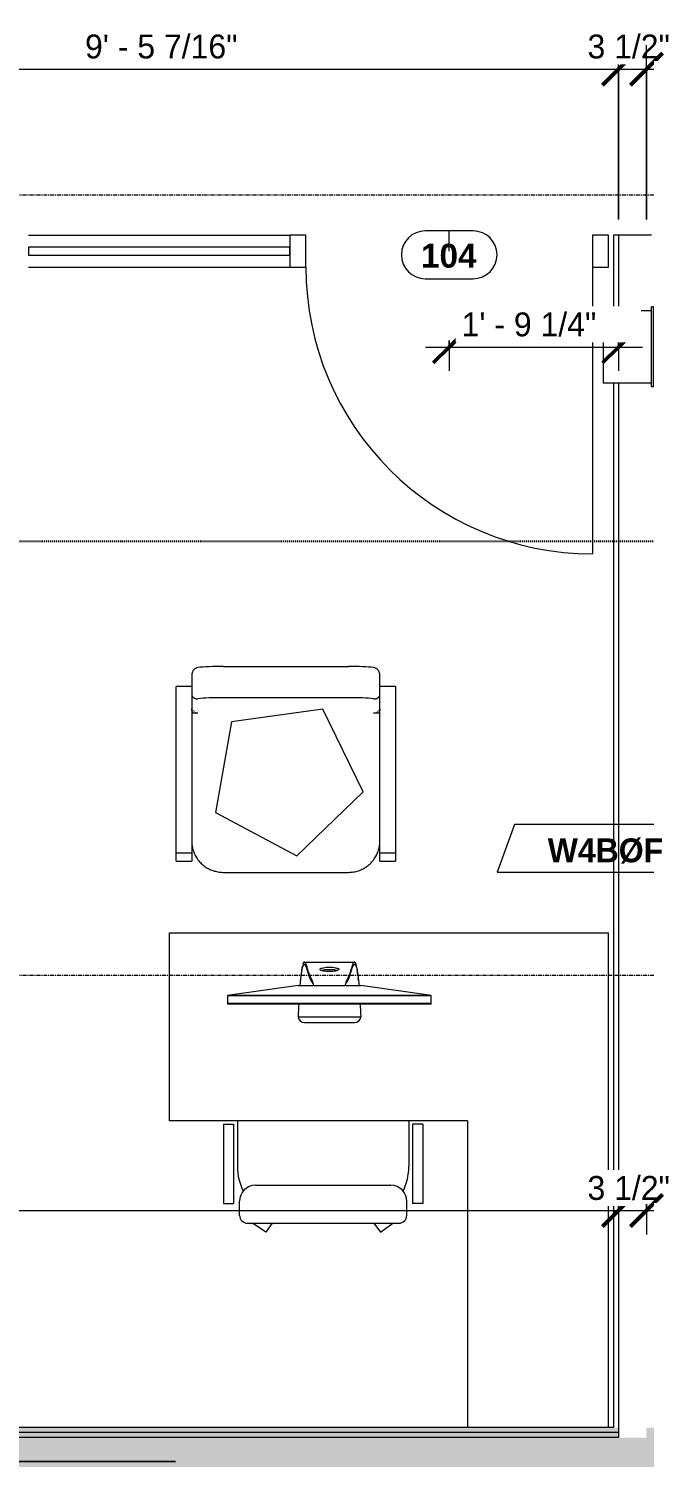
# Model space of a CAD drawing. Header units: inches. Extents: x -4058 to -1781, y 9814 to 12264.
# Drawn here: x -3712.1 to -3634.8, y 11126.7 to 11306.1 of the extents above; entities that cross this region are included whole.
import ezdxf

# ---------------------------------------------------------------- set-up
doc = ezdxf.new("R2010")
doc.units = ezdxf.units.IN
doc.header["$MEASUREMENT"] = 0
for name, pattern in [('Aligning Line 1_8_', [0.25, 0.125, -0.125]), ('Dash_2_', [0.25, 0.125, -0.125]), ('Grid Line 1_2_', [0.875, 0.5, -0.125, 0.125, -0.125])]:
    doc.linetypes.add(name, pattern=pattern)
for name, color, linetype, lineweight in [('0-1', 7, 'Continuous', 5), ('0-2', 7, 'Continuous', 9), ('A-ANNO-DIMS', 211, 'Continuous', 9), ('A-ANNO-DIMS-32', 211, 'Continuous', 9), ('A-DOOR-1', 7, 'Continuous', 9), ('A-DOOR-IDEN', 31, 'Continuous', 9), ('A-GLAZ-CURT-1', 7, 'Continuous', 9), ('A-GLAZ-CWMG-1', 7, 'Continuous', 9), ('A-WALL-1', 7, 'Continuous', 9), ('A-WALL-IDEN', 211, 'Continuous', 9), ('E-FIRE-1', 7, 'Continuous', 9), ('G-ANNO-SYMB', 111, 'Aligning Line 1_8_', 9), ('I-FURN-1', 7, 'Continuous', 9), ('I-WALL-2', 10, 'Continuous', 5), ('I-WALL-3', 7, 'Continuous', 9), ('S-GRID-1', 1, 'Grid Line 1_2_', 9)]:
    doc.layers.add(name, color=color, linetype=linetype, lineweight=lineweight)
doc.layers.add('0-3', color=250, linetype='Dash_2_')
doc.styles.add('Arial_B', font='arialbd.ttf', dxfattribs={"height": 3})
doc.styles.add('Century Gothic', font='ufonts.com_century-gothic.ttf', dxfattribs={"height": 3})
doc.styles.add('Century Gothic_B_1', font='GOTHICB.TTF', dxfattribs={"height": 3})
doc.dimstyles.new('MARKETING_DIMENSION', dxfattribs={"dimscale": 12, "dimtxt": 3.132505, "dimasz": 0.333333, "dimexe": 0.25, "dimexo": 0.166667, "dimgap": 0.041667, "dimtad": 1, "dimdec": 4, "dimrnd": 0.0625, "dimzin": 3, "dimdsep": 46, "dimlunit": 4, "dimtxsty": 'Century Gothic', "dimblk1": 'OBLIQUE', "dimblk2": 'OBLIQUE', "dimsah": 1, "dimcen": 0.09, "dimdle": 0.25, "dimazin": 0, "dimtfac": 1, "dimtdec": 4, "dimtix": 1, "dimtmove": 0, "dimatfit": 3, "dimfxl": 1, "dimtvp": 1, "dimtfill": 1, "dimfrac": 2, "dimtolj": 1, "dimtzin": 0, "dimarcsym": 2})
doc.dimstyles.new('THE_DIMENSION_STRING_4', dxfattribs={"dimscale": 12, "dimtxt": 3.132505, "dimasz": 0.333333, "dimexe": 0.25, "dimexo": 0.166667, "dimgap": 0.041667, "dimtad": 1, "dimdec": 4, "dimrnd": 0.0625, "dimzin": 3, "dimdsep": 46, "dimlunit": 4, "dimtxsty": 'Century Gothic', "dimblk1": 'OBLIQUE', "dimblk2": 'OBLIQUE', "dimsah": 1, "dimcen": 0.09, "dimdle": 0.25, "dimazin": 0, "dimtfac": 1, "dimtdec": 4, "dimtix": 1, "dimtmove": 0, "dimatfit": 3, "dimfxl": 1, "dimtvp": 1, "dimtfill": 1, "dimfrac": 2, "dimtolj": 1, "dimtzin": 0, "dimarcsym": 2})

# ---------------------------------------------------------------- blocks, each defined once
blk = doc.blocks.new('STOREFRONT DOOR - ALUM_ STILE W_ GLASS INSET-2189326-UNIT PLANS - 1ST FLOOR')
at = {"layer": 'A-DOOR-1'}
blk.add_line((-18, 2), (-18, 38), dxfattribs=at)
blk.add_arc((-18, 2), 36, 0, 90, dxfattribs=at)
blk = doc.blocks.new('System Panel - Glazed-2345228-UNIT PLANS - 1ST FLOOR')
at = {"layer": 'A-GLAZ-CURT-1'}
for p, q in [((16.4, 0.5), (-16.4, 0.5)), ((-16.4, 0.5), (-16.4, -0.5)), ((16.4, -0.5), (16.4, 0.5)), ((-16.4, -0.5), (16.4, -0.5))]:
    blk.add_line(p, q, dxfattribs=at)
blk = doc.blocks.new('Rectangular Mullion - 2_ x 4_ - EXTERIOR-1900241-UNIT PLANS - 1ST FLOOR')
at = {"layer": 'A-GLAZ-CWMG-1'}
for p, q in [((-3712.12, 11280.16), (-3679.32, 11280.16)), ((-3712.12, 11276.16), (-3679.32, 11276.16))]:
    blk.add_line(p, q, dxfattribs=at)
blk = doc.blocks.new('Rectangular Mullion - 2_ x 4_ - EXTERIOR-2141107-UNIT PLANS - 1ST FLOOR')
at = {"layer": 'A-GLAZ-CWMG-1'}
for p, q in [((-1, 2), (1, 2)), ((-1, -2), (-1, 2)), ((1, 2), (1, -2)), ((1, -2), (-1, -2))]:
    blk.add_line(p, q, dxfattribs=at)
blk = doc.blocks.new('L-shaped_office_desk_18130 - Desk office-1854579-UNIT PLANS - 1ST FLOOR')
at = {"layer": 'I-FURN-1'}
for p, q in [((-27.56, 11.81), (27.56, 11.81)), ((-27.56, -11.81), (-27.56, 11.81)), ((27.56, -50.31), (27.56, 11.81)), ((-10.63, 8.15), (-4.33, 8.15)), ((-11.42, 5.19), (-20.28, 3.94)), ((-20.28, 3.94), (-20.28, 2.95)), ((-20.28, 3.94), (-19.49, 3.94)), ((4.53, 3.94), (-19.49, 3.94)), ((-19.49, 3.94), (4.53, 3.94)), ((-11.42, 5.19), (-3.54, 5.19)), ((5.31, 3.94), (-3.54, 5.19)), ((4.53, 3.94), (5.31, 3.94)), ((5.31, 2.95), (5.31, 3.94)), ((-19.49, 2.95), (-20.28, 2.95)), ((-20.28, 2.95), (-20.28, 2.87)), ((-20.28, 2.95), (-19.49, 2.95)), ((-19.49, 2.87), (-20.28, 2.87)), ((4.53, 2.95), (-19.49, 2.95)), ((-19.49, 2.95), (4.53, 2.95)), ((4.53, 2.87), (-19.49, 2.87)), ((5.31, 2.95), (4.53, 2.95)), ((4.53, 2.95), (5.31, 2.95)), ((5.31, 2.87), (4.53, 2.87)), ((5.31, 2.87), (5.31, 2.95)), ((-10.63, 0.54), (-4.33, 0.54)), ((9.84, -11.81), (-27.56, -11.81)), ((9.84, -11.81), (9.84, -50.31))]:
    blk.add_line(p, q, dxfattribs=at)
at = {"layer": 'I-FURN-1', "flags": 128}
blk.add_lwpolyline([(-11.42, 1.27), (-8.79, 1.27), (-6.17, 1.27), (-3.54, 1.27)], dxfattribs=at)
at = {"layer": 'I-FURN-1'}
for centre, start, end in [((-10.63, 1.33), 183.8599, 270), ((-4.33, 1.33), 270, 356.1401)]:
    blk.add_arc(centre, 0.789, start, end, dxfattribs=at)
for points, knots in [([(-10.83, 7.61), (-10.84, 7.58), (-10.88, 7.49), (-10.94, 7.24), (-11.02, 6.77), (-11.11, 6.04), (-11.16, 5.47), (-11.18, 5.23)], [0.7, 0.7, 0.7, 0.7, 0.725, 0.75, 0.8, 0.85, 0.8804678, 0.8804678, 0.8804678, 0.8804678]), ([(-10.87, 7.7), (-10.89, 7.61), (-10.94, 7.36), (-11, 6.97), (-11.04, 6.64), (-11.05, 6.57)], [0.71946727, 0.71946727, 0.71946727, 0.71946727, 0.75, 0.8, 0.81326457, 0.81326457, 0.81326457, 0.81326457]), ([(-10.14, 6.74), (-10.17, 6.85), (-10.24, 7.07), (-10.33, 7.37), (-10.43, 7.62), (-10.53, 7.8), (-10.61, 7.85), (-10.68, 7.83), (-10.73, 7.78), (-10.77, 7.73), (-10.8, 7.67), (-10.82, 7.63), (-10.83, 7.61)], [0.35, 0.35, 0.35, 0.35, 0.4, 0.45, 0.5, 0.55, 0.6, 0.625, 0.65, 0.675, 0.6875, 0.7, 0.7, 0.7, 0.7]), ([(-10.33, 7.67), (-10.35, 7.72), (-10.38, 7.81), (-10.45, 7.96), (-10.5, 8.05), (-10.53, 8.09)], [0.45, 0.45, 0.45, 0.45, 0.475, 0.5, 0.55, 0.55, 0.55, 0.55]), ([(-9.45, 5.19), (-9.47, 5.26), (-9.5, 5.39), (-9.54, 5.55), (-9.57, 5.66), (-9.6, 5.76), (-9.65, 5.86), (-9.69, 5.97), (-9.76, 6.09), (-9.83, 6.2), (-9.89, 6.33), (-9.96, 6.49), (-10.04, 6.73), (-10.14, 7.05), (-10.2, 7.27), (-10.24, 7.37)], [0, 0, 0, 0, 0.025, 0.05, 0.0625, 0.075, 0.1, 0.125, 0.15, 0.2, 0.225, 0.25, 0.3, 0.35, 0.4, 0.4, 0.4, 0.4]), ([(-6.3, 7.23), (-6.3, 7.18), (-6.41, 7.08), (-6.81, 6.99), (-7.27, 6.95), (-7.69, 6.95), (-8.08, 6.99), (-8.4, 7.05), (-8.61, 7.13), (-8.66, 7.2), (-8.66, 7.23)], [-1, -1, -1, -1, -0.833333, -0.666667, -0.555556, -0.444444, -0.333333, -0.222222, -0.111111, 0, 0, 0, 0]), ([(-6.51, 7.08), (-6.53, 7.08), (-6.64, 7.11), (-6.88, 7.16), (-7.27, 7.19), (-7.69, 7.19), (-8.08, 7.16), (-8.33, 7.11), (-8.43, 7.08), (-8.45, 7.08)], [-0.8071399, -0.8071399, -0.8071399, -0.8071399, -0.7777778, -0.6666667, -0.5555556, -0.4444444, -0.3333333, -0.2222222, -0.1929603, -0.1929603, -0.1929603, -0.1929603]), ([(-5.51, 5.19), (-5.5, 5.24), (-5.46, 5.34), (-5.42, 5.43), (-5.39, 5.48), (-5.36, 5.54), (-5.31, 5.6), (-5.27, 5.68), (-5.22, 5.76), (-5.17, 5.84), (-5.12, 5.93), (-5.07, 6.03), (-5, 6.18), (-4.92, 6.42), (-4.82, 6.74), (-4.72, 7.07), (-4.63, 7.37), (-4.53, 7.62), (-4.43, 7.8), (-4.35, 7.85), (-4.28, 7.83), (-4.23, 7.78), (-4.19, 7.73), (-4.16, 7.67), (-4.13, 7.6), (-4.08, 7.49), (-4.02, 7.24), (-3.94, 6.77), (-3.85, 6.04), (-3.8, 5.47), (-3.78, 5.23)], [0, 0, 0, 0, 0.025, 0.05, 0.0625, 0.075, 0.1, 0.125, 0.15, 0.175, 0.2, 0.225, 0.25, 0.3, 0.35, 0.4, 0.45, 0.5, 0.55, 0.6, 0.625, 0.65, 0.675, 0.6875, 0.7, 0.725, 0.75, 0.8, 0.85, 0.8804678, 0.8804678, 0.8804678, 0.8804678]), ([(-4.72, 7.37), (-4.76, 7.27), (-4.82, 7.05), (-4.92, 6.73), (-5, 6.49), (-5.07, 6.33), (-5.13, 6.2), (-5.2, 6.09), (-5.27, 5.97), (-5.31, 5.86), (-5.36, 5.76), (-5.39, 5.66), (-5.42, 5.55), (-5.46, 5.39), (-5.5, 5.26), (-5.51, 5.19)], [0.6, 0.6, 0.6, 0.6, 0.65, 0.7, 0.75, 0.775, 0.8, 0.85, 0.875, 0.9, 0.925, 0.9375, 0.95, 0.975, 1, 1, 1, 1]), ([(-4.43, 8.09), (-4.46, 8.05), (-4.51, 7.96), (-4.58, 7.81), (-4.61, 7.72), (-4.63, 7.67)], [0.45, 0.45, 0.45, 0.45, 0.5, 0.525, 0.55, 0.55, 0.55, 0.55]), ([(-3.91, 6.53), (-3.92, 6.61), (-3.95, 6.87), (-3.98, 7.1), (-4, 7.23)], [0.18390386, 0.18390386, 0.18390386, 0.18390386, 0.2, 0.23381362, 0.23381362, 0.23381362, 0.23381362]), ([(-11.1, 6.15), (-11.11, 6.07), (-11.11, 5.99), (-11.12, 5.89), (-11.12, 5.89)], [0.83751092, 0.83751092, 0.83751092, 0.83751092, 0.85, 0.85096797, 0.85096797, 0.85096797, 0.85096797]), ([(-9.45, 5.19), (-9.47, 5.24), (-9.5, 5.34), (-9.54, 5.43), (-9.57, 5.48), (-9.6, 5.54), (-9.65, 5.6), (-9.69, 5.68), (-9.74, 5.76), (-9.79, 5.84), (-9.84, 5.93), (-9.89, 6.03), (-9.96, 6.18), (-10.04, 6.42), (-10.1, 6.63), (-10.14, 6.74)], [0, 0, 0, 0, 0.025, 0.05, 0.0625, 0.075, 0.1, 0.125, 0.15, 0.175, 0.2, 0.225, 0.25, 0.3, 0.35, 0.35, 0.35, 0.35]), ([(-3.84, 5.89), (-3.84, 5.89), (-3.85, 5.99), (-3.86, 6.07), (-3.86, 6.15)], [0.14903203, 0.14903203, 0.14903203, 0.14903203, 0.15, 0.16263266, 0.16263266, 0.16263266, 0.16263266])]:
    blk.add_open_spline(points, degree=3, knots=knots, dxfattribs=at)
for points in [[(-10.63, 8.15), (-10.66, 8.15), (-10.73, 8.11), (-10.79, 7.95), (-10.83, 7.84)], [(-10.53, 8.09), (-10.56, 8.13), (-10.6, 8.15), (-10.63, 8.15)], [(-10.24, 7.37), (-10.27, 7.48), (-10.3, 7.58), (-10.33, 7.67)], [(-8.66, 7.23), (-8.66, 7.26), (-8.61, 7.32), (-8.4, 7.4), (-8.08, 7.47), (-7.69, 7.5), (-7.27, 7.5), (-6.88, 7.47), (-6.56, 7.4), (-6.35, 7.32), (-6.3, 7.26), (-6.3, 7.23)], [(-4.63, 7.67), (-4.66, 7.58), (-4.69, 7.48), (-4.72, 7.37)], [(-4.33, 8.15), (-4.36, 8.15), (-4.4, 8.13), (-4.43, 8.09)], [(-4.04, 7.41), (-4.07, 7.59), (-4.13, 7.87), (-4.23, 8.11), (-4.3, 8.15), (-4.33, 8.15)], [(-11.34, 2.91), (-11.36, 2.41), (-11.39, 1.87), (-11.42, 1.27)], [(-3.62, 2.91), (-3.6, 2.41), (-3.57, 1.87), (-3.54, 1.27)]]:
    blk.add_open_spline(points, degree=3, dxfattribs=at)
blk = doc.blocks.new('Chair-Executive - Chair-Executive-1854441-UNIT PLANS - 1ST FLOOR')
at = {"layer": 'I-FURN-1'}
for p, q in [((-6.95, 2.69), (-6.95, -7.25)), ((-6.95, 2.69), (-5.69, 2.69)), ((-5.69, 2.69), (-5.69, -7.25)), ((-5.2, 3.11), (-5.2, -2.61)), ((16.3, 3.11), (16.3, -2.61)), ((16.78, 2.69), (16.78, -7.25)), ((18.05, 2.69), (16.78, 2.69)), ((18.05, 2.69), (18.05, -7.25)), ((-2.95, -4.97), (14.05, -4.97)), ((-4.94, -8.74), (-4.94, -6.97)), ((16.04, -8.74), (16.04, -6.97)), ((-6.95, -7.25), (-5.69, -7.25)), ((18.05, -7.25), (16.78, -7.25)), ((-3.95, -9.74), (15.05, -9.74)), ((-1.64, -10.85), (-3.3, -9.74)), ((-0.83, -9.74), (-1.64, -10.85)), ((11.93, -9.74), (12.74, -10.85)), ((12.74, -10.85), (14.28, -9.74))]:
    blk.add_line(p, q, dxfattribs=at)
for centre, radius, start, end in [((1.8, -2.61), 7, 180, 206.1658), ((9.3, -2.61), 7, 333.8316, 0), ((-2.95, -6.97), 2, 90, 180), ((14.05, -6.97), 2, 0, 90), ((-3.95, -8.74), 0.993, 180, 270), ((15.05, -8.74), 0.993, 270, 0)]:
    blk.add_arc(centre, radius, start, end, dxfattribs=at)
blk = doc.blocks.new('Office_chair_with_leather_seat_18133 - Office_chair_with_leather_seat_18133-1855774-UNIT PLANS - 1ST FLOOR')
at = {"layer": 'I-FURN-1'}
for p, q in [((10.24, 34.33), (10.24, 31.97)), ((14.17, 35.45), (29.92, 35.45)), ((33.86, 31.97), (33.86, 34.33)), ((10.24, 32.93), (8.27, 32.93)), ((8.27, 32.14), (8.27, 32.93)), ((35.83, 32.93), (33.86, 32.93)), ((35.83, 32.93), (35.83, 32.14)), ((8.27, 12.04), (8.27, 32.14)), ((10.24, 31.97), (10.24, 30.2)), ((10.24, 31.1), (10.24, 12.04)), ((29.92, 31.53), (14.17, 31.53)), ((33.86, 30.2), (33.86, 31.97)), ((33.86, 12.04), (33.86, 31.1)), ((35.83, 32.14), (35.83, 12.04)), ((10.3, 30.08), (10.31, 30.06)), ((10.41, 29.91), (10.45, 29.87)), ((10.53, 29.79), (10.58, 29.75)), ((10.69, 29.69), (10.73, 29.67)), ((10.85, 29.64), (11.02, 29.62)), ((26.68, 30.1), (15.22, 28.49)), ((31.75, 19.7), (26.68, 30.1)), ((33.07, 29.62), (33.25, 29.64)), ((33.37, 29.67), (33.41, 29.69)), ((33.52, 29.75), (33.56, 29.79)), ((33.64, 29.87), (33.69, 29.91)), ((33.78, 30.06), (33.79, 30.08)), ((15.22, 28.49), (13.21, 17.1)), ((23.43, 11.67), (31.75, 19.7)), ((13.21, 17.1), (23.43, 11.67)), ((8.27, 11.02), (8.27, 12.04)), ((8.27, 12.04), (10.24, 12.04)), ((8.27, 11.02), (10.24, 11.02)), ((10.24, 12.04), (10.24, 11.02)), ((33.86, 11.02), (33.86, 12.04)), ((33.86, 12.04), (35.83, 12.04)), ((33.86, 11.02), (35.83, 11.02)), ((35.83, 12.04), (35.83, 11.02)), ((14.17, 9.6), (29.92, 9.6))]:
    blk.add_line(p, q, dxfattribs=at)
at = {"layer": 'I-FURN-1', "flags": 128}
for points in [[(11.02, 29.62), (10.85, 29.61), (10.68, 29.61), (10.53, 29.6), (10.41, 29.59), (10.31, 29.58), (10.26, 29.56), (10.24, 29.55)], [(10.25, 30.25), (10.26, 30.23), (10.26, 30.21)], [(33.86, 29.55), (33.84, 29.56), (33.78, 29.58), (33.69, 29.59), (33.56, 29.6), (33.41, 29.61), (33.25, 29.61), (33.07, 29.62)], [(33.83, 30.21), (33.84, 30.23), (33.84, 30.25)], [(10.24, 13.54), (10.24, 13.38), (10.25, 13.22), (10.26, 13.07), (10.29, 12.91), (10.31, 12.76), (10.35, 12.6), (10.39, 12.45), (10.44, 12.3), (10.49, 12.15), (10.55, 12.01), (10.61, 11.86), (10.68, 11.72), (10.76, 11.58), (10.84, 11.45), (10.92, 11.32), (11.02, 11.19), (11.11, 11.06), (11.21, 10.94), (11.32, 10.83), (11.43, 10.71), (11.55, 10.61), (11.66, 10.5), (11.79, 10.41), (11.92, 10.31), (12.05, 10.23), (12.18, 10.14), (12.32, 10.07), (12.46, 10), (12.6, 9.93), (12.75, 9.87), (12.89, 9.82), (13.04, 9.77), (13.2, 9.73), (13.35, 9.69), (13.5, 9.66), (13.66, 9.64), (13.82, 9.62), (13.97, 9.61), (14.13, 9.6), (14.17, 9.6)], [(29.92, 9.6), (30.08, 9.61), (30.24, 9.61), (30.39, 9.63), (30.55, 9.65), (30.7, 9.68), (30.86, 9.71), (31.01, 9.76), (31.16, 9.8), (31.31, 9.85), (31.45, 9.91), (31.6, 9.98), (31.74, 10.05), (31.88, 10.12), (32.01, 10.2), (32.14, 10.29), (32.27, 10.38), (32.4, 10.48), (32.52, 10.58), (32.63, 10.69), (32.75, 10.8), (32.85, 10.91), (32.96, 11.03), (33.05, 11.15), (33.15, 11.28), (33.23, 11.41), (33.32, 11.55), (33.39, 11.68), (33.46, 11.82), (33.53, 11.97), (33.59, 12.11), (33.64, 12.26), (33.69, 12.41), (33.74, 12.56), (33.77, 12.72), (33.8, 12.87), (33.82, 13.03), (33.84, 13.18), (33.85, 13.34), (33.86, 13.5), (33.86, 13.54)]]:
    blk.add_lwpolyline(points, dxfattribs=at)
at = {"layer": 'I-FURN-1'}
for centre, major_axis, ratio, start_param, end_param in [((14.17, 35.11), (3.94, 0), 0.087156, 1.570796, 2.498092), ((29.92, 35.11), (3.94, 0), 0.087156, 0.643501, 1.570796), ((14.17, 31.19), (3.94, 0), 0.087156, 1.570796, 2.498092), ((29.92, 31.19), (3.94, 0), 0.087156, 0.643501, 1.570796), ((11.02, 30.09), (0.787, 0), 0.996195, 3.78404, 3.828293), ((33.07, 30.09), (0.787, 0), 0.996195, 5.596484, 5.640737)]:
    blk.add_ellipse(centre, major_axis=major_axis, ratio=ratio, start_param=start_param, end_param=end_param, dxfattribs=at)
for points, knots in [([(11.02, 35.32), (10.93, 35.3), (10.81, 35.27), (10.69, 35.2), (10.62, 35.15), (10.58, 35.11), (10.54, 35.08), (10.48, 35.02), (10.43, 34.95), (10.37, 34.85), (10.3, 34.72), (10.25, 34.54), (10.24, 34.4), (10.24, 34.33)], [0, 0, 0, 0, 0.166667, 0.25, 0.291667, 0.333333, 0.375, 0.416667, 0.5, 0.583333, 0.666667, 0.833333, 1, 1, 1, 1]), ([(33.86, 34.33), (33.86, 34.4), (33.84, 34.54), (33.79, 34.72), (33.73, 34.85), (33.67, 34.95), (33.61, 35.02), (33.56, 35.08), (33.52, 35.11), (33.47, 35.15), (33.41, 35.2), (33.28, 35.27), (33.16, 35.3), (33.07, 35.32)], [0, 0, 0, 0, 0.166667, 0.333333, 0.416667, 0.5, 0.583333, 0.625, 0.666667, 0.708333, 0.75, 0.833333, 1, 1, 1, 1]), ([(10.24, 31.97), (10.24, 31.92), (10.25, 31.83), (10.3, 31.71), (10.37, 31.63), (10.43, 31.57), (10.48, 31.52), (10.54, 31.49), (10.58, 31.47), (10.62, 31.45), (10.69, 31.42), (10.81, 31.39), (10.93, 31.39), (11.02, 31.4)], [0, 0, 0, 0, 0.166667, 0.333333, 0.416667, 0.5, 0.583333, 0.625, 0.666667, 0.708333, 0.75, 0.833333, 1, 1, 1, 1]), ([(33.07, 31.4), (33.16, 31.39), (33.28, 31.39), (33.41, 31.42), (33.47, 31.45), (33.52, 31.47), (33.56, 31.49), (33.61, 31.52), (33.67, 31.57), (33.73, 31.63), (33.79, 31.71), (33.84, 31.83), (33.86, 31.92), (33.86, 31.97)], [0, 0, 0, 0, 0.166667, 0.25, 0.291667, 0.333333, 0.375, 0.416667, 0.5, 0.583333, 0.666667, 0.833333, 1, 1, 1, 1]), ([(10.28, 29.83), (10.28, 29.84), (10.26, 29.9), (10.24, 30), (10.24, 30.09), (10.24, 30.13)], [0.4360982, 0.4360982, 0.4360982, 0.4360982, 0.5, 0.75, 1, 1, 1, 1]), ([(10.3, 29.78), (10.3, 29.79), (10.29, 29.81), (10.29, 29.83), (10.28, 29.83)], [0.68937986, 0.68937986, 0.68937986, 0.68937986, 0.71428571, 0.73670923, 0.73670923, 0.73670923, 0.73670923]), ([(10.35, 29.69), (10.34, 29.7), (10.32, 29.74), (10.31, 29.77), (10.3, 29.78)], [0.1475436, 0.1475436, 0.1475436, 0.1475436, 0.25, 0.3351027, 0.3351027, 0.3351027, 0.3351027]), ([(10.38, 29.64), (10.37, 29.65), (10.36, 29.66), (10.35, 29.68), (10.35, 29.69)], [0.55589935, 0.55589935, 0.55589935, 0.55589935, 0.57142857, 0.60194532, 0.60194532, 0.60194532, 0.60194532]), ([(33.75, 29.69), (33.74, 29.68), (33.73, 29.66), (33.72, 29.65), (33.72, 29.64)], [0.39805468, 0.39805468, 0.39805468, 0.39805468, 0.42857143, 0.44410065, 0.44410065, 0.44410065, 0.44410065]), ([(33.79, 29.78), (33.78, 29.77), (33.77, 29.74), (33.75, 29.7), (33.75, 29.69)], [0.6648973, 0.6648973, 0.6648973, 0.6648973, 0.75, 0.8524564, 0.8524564, 0.8524564, 0.8524564]), ([(33.81, 29.83), (33.81, 29.83), (33.8, 29.81), (33.79, 29.79), (33.79, 29.78)], [0.26329077, 0.26329077, 0.26329077, 0.26329077, 0.28571429, 0.31062014, 0.31062014, 0.31062014, 0.31062014]), ([(33.86, 30.13), (33.86, 30.09), (33.85, 30), (33.83, 29.9), (33.81, 29.84), (33.81, 29.83)], [0, 0, 0, 0, 0.25, 0.5, 0.5639018, 0.5639018, 0.5639018, 0.5639018])]:
    blk.add_open_spline(points, degree=3, knots=knots, dxfattribs=at)
for points in [[(10.26, 29.94), (10.25, 29.95), (10.25, 29.96), (10.25, 29.97)], [(10.39, 29.62), (10.39, 29.62), (10.38, 29.63), (10.38, 29.64)], [(33.72, 29.64), (33.71, 29.63), (33.71, 29.62), (33.7, 29.62)], [(33.84, 29.97), (33.84, 29.96), (33.84, 29.95), (33.84, 29.94)]]:
    blk.add_open_spline(points, degree=3, dxfattribs=at)
blk = doc.blocks.new('Rectangular Mullion - 2_ x 4_ - EXTERIOR-2140860-UNIT PLANS - 1ST FLOOR')
at = {"layer": 'A-GLAZ-CWMG-1'}
for p, q in [((0, 2), (-2, 2)), ((-2, 2), (-2, -2)), ((0, -2), (0, 2)), ((-2, -2), (0, -2))]:
    blk.add_line(p, q, dxfattribs=at)
blk = doc.blocks.new('104416 - Fire Extinguishers - Wall - Class A - Light - 2A-2205595-UNIT PLANS - 1ST FLOOR')
at = {"layer": 'E-FIRE-1'}
for p, q in [((13.19, 2.63), (13.19, 2.37)), ((23.19, 2.63), (13.19, 2.63)), ((13.19, 2.63), (23.19, 2.63)), ((13.19, 2.63), (13.19, 2.37)), ((23.19, 2.37), (13.19, 2.37)), ((13.63, -3.62), (13.63, 2.37)), ((14.41, 2.88), (14.44, 2.88)), ((14.41, 2.63), (14.41, 2.88)), ((14.44, 2.88), (14.84, 2.88)), ((14.44, 2.63), (14.44, 2.88)), ((14.84, 2.88), (15.03, 2.88)), ((14.84, 2.63), (14.84, 2.88)), ((15.03, 2.88), (15.11, 2.88)), ((15.03, 2.63), (15.03, 2.88)), ((15.11, 2.88), (15.24, 2.88)), ((15.11, 2.63), (15.11, 2.88)), ((15.24, 2.88), (15.51, 2.88)), ((15.24, 2.63), (15.24, 2.88)), ((15.51, 2.88), (15.73, 2.88)), ((15.51, 2.63), (15.51, 2.88)), ((15.73, 2.88), (15.87, 2.88)), ((15.73, 2.63), (15.73, 2.88)), ((15.87, 2.88), (15.91, 2.88)), ((15.87, 2.63), (15.87, 2.88)), ((15.91, 2.88), (15.94, 2.88)), ((15.91, 2.63), (15.91, 2.88)), ((15.94, 2.63), (15.94, 2.88)), ((22.75, 2.37), (22.75, -3.62)), ((23.19, 2.37), (23.19, 2.63)), ((23.19, 2.37), (23.19, 2.63)), ((22.75, -3.62), (13.63, -3.62))]:
    blk.add_line(p, q, dxfattribs=at)
blk = doc.blocks.new('CTR - 1st Phase - Common Walls_rvt-1-UNIT PLANS - 1ST FLOOR')
at = {"layer": 'I-WALL-2'}
h = blk.add_hatch(color=256, dxfattribs=at)
h.paths.add_polyline_path([(-3487.3, 11129.81), (-3487.3, 11130.44), (-3634.57, 11130.44), (-3634.57, 11129.81), (-3494.84, 11129.81)], flags=0)
h.paths.add_polyline_path([(-3638.07, 11129.81), (-3638.07, 11130.44), (-3823.82, 11130.44), (-3823.82, 11129.81), (-3640.67, 11129.81)], flags=0)
h = blk.add_hatch(color=256, dxfattribs=at)
h.paths.add_polyline_path([(-3494.84, 11129.19), (-3486.67, 11129.19), (-3486.67, 11129.81), (-3634.57, 11129.81), (-3634.57, 11129.19), (-3529.15, 11129.19)], flags=0)
h.paths.add_polyline_path([(-3640.67, 11129.19), (-3638.07, 11129.19), (-3638.07, 11129.81), (-3823.82, 11129.81), (-3823.82, 11129.19), (-3649.25, 11129.19)], flags=0)
blk.add_hatch(color=256, dxfattribs=at).paths.add_polyline_path([(-3486.67, 11123.69), (-3486.67, 11129.19), (-3823.82, 11129.19), (-3823.82, 11123.69), (-3487.3, 11123.69)], flags=0)
at = {"layer": 'A-WALL-1'}
for p, q in [((-3633.95, 11280.16), (-3638.7, 11280.16)), ((-3638.7, 11280.16), (-3638.7, 11270.73)), ((-3638.07, 11280.16), (-3638.07, 11270.73)), ((-3638.7, 11261.6), (-3638.7, 11130.44)), ((-3638.07, 11261.6), (-3638.07, 11130.44)), ((-3638.07, 11130.44), (-3638.07, 11129.81)), ((-3638.07, 11129.81), (-3823.82, 11129.81)), ((-3638.07, 11129.19), (-3823.82, 11129.19)), ((-3638.07, 11129.81), (-3638.07, 11129.19))]:
    blk.add_line(p, q, dxfattribs=at)
at = {"layer": 'I-WALL-3'}
blk.add_line((-3638.7, 11130.44), (-3823.82, 11130.44), dxfattribs=at)
at = {"layer": '0-2'}
for name, p in [('Rectangular Mullion - 2_ x 4_ - EXTERIOR-1900241-UNIT PLANS - 1ST FLOOR', (0, 0)), ('Rectangular Mullion - 2_ x 4_ - EXTERIOR-2140860-UNIT PLANS - 1ST FLOOR', (-3639.32, 11278.16)), ('Office_chair_with_leather_seat_18133 - Office_chair_with_leather_seat_18133-1855774-UNIT PLANS - 1ST FLOOR', (-3701.88, 11190.56)), ('L-shaped_office_desk_18130 - Desk office-1854579-UNIT PLANS - 1ST FLOOR', (-3666.88, 11180.75)), ('Chair-Executive - Chair-Executive-1854441-UNIT PLANS - 1ST FLOOR', (-3680.7, 11165.83))]:
    blk.add_blockref(name, p, dxfattribs=at)
at = {"layer": '0-2', "extrusion": (0, 0, -1)}
blk.add_blockref('Rectangular Mullion - 2_ x 4_ - EXTERIOR-2141107-UNIT PLANS - 1ST FLOOR', (3678.32, 11278.16), dxfattribs=at)
at = {"layer": '0-2'}
for name, p, rotation in [('System Panel - Glazed-2345228-UNIT PLANS - 1ST FLOOR', (-3695.72, 11278.16), 180), ('STOREFRONT DOOR - ALUM_ STILE W_ GLASS INSET-2189326-UNIT PLANS - 1ST FLOOR', (-3659.32, 11278.16), 180), ('104416 - Fire Extinguishers - Wall - Class A - Light - 2A-2205595-UNIT PLANS - 1ST FLOOR', (-3636.32, 11284.35), 269.9999999999988)]:
    blk.add_blockref(name, p, dxfattribs=dict(at, rotation=rotation))
blk = doc.blocks.new('Wall Tag - Arch Wall-3956453-UNIT PLANS - 1ST FLOOR')
at = {"layer": 'A-WALL-IDEN'}
for p, q in [((-0.3561, 0.0937), (-0.4244, -0.0937)), ((0.4244, 0.0937), (-0.3561, 0.0937)), ((0.3561, -0.0937), (0.4244, 0.0937)), ((-0.4244, -0.0937), (0.3561, -0.0937))]:
    blk.add_line(p, q, dxfattribs=at)
blk = doc.blocks.new('DIMBLOCK711-UNIT PLANS - 1ST FLOOR')
at = {"layer": 'A-ANNO-DIMS-32'}
for p, q in [((-3722.32, 11129.19), (-3722.32, 10970.19)), ((-3693.67, 11126.19), (-3725.32, 11126.19)), ((-3722.32, 11126.19), (-3693.67, 11126.19)), ((-3721.49, 10970.19), (-3725.32, 10970.19)), ((-3722.32, 10970.19), (-3721.49, 10970.19))]:
    blk.add_line(p, q, dxfattribs=at)
at = {"layer": 'A-ANNO-DIMS-32', "lineweight": 50}
for p, q in [((-3722.32, 11126.19), (-3724.32, 11128.19)), ((-3722.32, 11126.19), (-3720.32, 11124.19)), ((-3722.32, 10970.19), (-3724.32, 10972.19)), ((-3722.32, 10970.19), (-3720.32, 10968.19))]:
    blk.add_line(p, q, dxfattribs=at)
at = {"layer": 'A-ANNO-DIMS-32', "color": 0, "insert": (-3726.66, 11041.78), "char_height": 3, "width": 15.394, "attachment_point": 1, "rotation": 90, "line_spacing_factor": 0.984502, "style": 'Century Gothic', "bg_fill": 3, "box_fill_scale": 1.25, "bg_fill_color": 256, "bg_fill_true_color": 13158600, "bg_fill_transparency": 0}
blk.add_mtext('13\' - 0"', dxfattribs=at)
blk = doc.blocks.new('_Oblique')
at = {"color": 0, "linetype": 'ByBlock', "lineweight": -2}
blk.add_line((-0.5, -0.5), (0.5, 0.5), dxfattribs=at)
blk = doc.blocks.new('DIMBLOCK913-UNIT PLANS - 1ST FLOOR')
at = {"layer": 'A-ANNO-DIMS-32', "lineweight": 50}
for p, q in [((-3659.32, 11266.13), (-3657.32, 11268.13)), ((-3638.07, 11266.13), (-3636.07, 11268.13)), ((-3659.32, 11266.13), (-3661.32, 11264.13)), ((-3638.07, 11266.13), (-3640.07, 11264.13))]:
    blk.add_line(p, q, dxfattribs=at)
at = {"layer": 'A-ANNO-DIMS-32'}
for p, q in [((-3659.32, 11266.96), (-3659.32, 11263.13)), ((-3659.32, 11266.13), (-3659.32, 11266.96)), ((-3638.07, 11266.96), (-3638.07, 11263.13)), ((-3638.07, 11266.13), (-3638.07, 11266.96)), ((-3662.32, 11266.13), (-3635.07, 11266.13))]:
    blk.add_line(p, q, dxfattribs=at)
at = {"layer": 'A-ANNO-DIMS-32', "color": 0, "insert": (-3657.77, 11270.47), "char_height": 3, "width": 21.7784, "attachment_point": 1, "line_spacing_factor": 0.984502, "style": 'Century Gothic', "bg_fill": 3, "box_fill_scale": 1.25, "bg_fill_color": 256, "bg_fill_true_color": 13158600, "bg_fill_transparency": 0}
blk.add_mtext('1\' - 9 1/4"', dxfattribs=at)
blk = doc.blocks.new('DIMBLOCK1041-UNIT PLANS - 1ST FLOOR')
at = {"layer": 'A-ANNO-DIMS-32', "lineweight": 50}
for p, q in [((-3823.82, 11157.69), (-3821.82, 11159.69)), ((-3638.07, 11157.69), (-3636.07, 11159.69)), ((-3823.82, 11157.69), (-3825.82, 11155.69)), ((-3638.07, 11157.69), (-3640.07, 11155.69))]:
    blk.add_line(p, q, dxfattribs=at)
at = {"layer": 'A-ANNO-DIMS-32'}
for p, q in [((-3823.82, 11158.51), (-3823.82, 11154.69)), ((-3823.82, 11157.69), (-3823.82, 11158.51)), ((-3823.82, 11157.69), (-3638.07, 11157.69)), ((-3638.07, 11158.51), (-3638.07, 11154.69)), ((-3638.07, 11157.69), (-3638.07, 11158.51))]:
    blk.add_line(p, q, dxfattribs=at)
at = {"layer": 'A-ANNO-DIMS-32', "color": 0, "insert": (-3741.19, 11162.03), "char_height": 3, "width": 24.5827, "attachment_point": 1, "line_spacing_factor": 0.984502, "style": 'Century Gothic', "bg_fill": 3, "box_fill_scale": 1.25, "bg_fill_color": 256, "bg_fill_true_color": 13158600, "bg_fill_transparency": 0}
blk.add_mtext('15\' - 5 3/4"', dxfattribs=at)
blk = doc.blocks.new('DIMBLOCK1042-UNIT PLANS - 1ST FLOOR')
at = {"layer": 'A-ANNO-DIMS-32', "lineweight": 50}
for p, q in [((-3638.07, 11157.69), (-3636.07, 11159.69)), ((-3634.57, 11157.69), (-3632.57, 11159.69)), ((-3638.07, 11157.69), (-3640.07, 11155.69)), ((-3634.57, 11157.69), (-3636.57, 11155.69))]:
    blk.add_line(p, q, dxfattribs=at)
at = {"layer": 'A-ANNO-DIMS-32'}
for p, q in [((-3638.07, 11158.51), (-3638.07, 11154.69)), ((-3638.07, 11157.69), (-3638.07, 11158.51)), ((-3638.07, 11157.69), (-3634.57, 11157.69)), ((-3634.57, 11158.51), (-3634.57, 11154.69)), ((-3634.57, 11157.69), (-3634.57, 11158.51))]:
    blk.add_line(p, q, dxfattribs=at)
at = {"layer": 'A-ANNO-DIMS-32', "color": 0, "insert": (-3641.97, 11162.03), "char_height": 3, "width": 13.5444, "attachment_point": 1, "line_spacing_factor": 0.984502, "style": 'Century Gothic', "bg_fill": 3, "box_fill_scale": 1.25, "bg_fill_color": 256, "bg_fill_true_color": 13158600, "bg_fill_transparency": 0}
blk.add_mtext('3 1/2"', dxfattribs=at)
blk = doc.blocks.new('DIMBLOCK1043-UNIT PLANS - 1ST FLOOR')
at = {"layer": 'A-ANNO-DIMS-32', "lineweight": 50}
for p, q in [((-3634.57, 11157.69), (-3632.57, 11159.69)), ((-3486.67, 11157.69), (-3484.67, 11159.69)), ((-3634.57, 11157.69), (-3636.57, 11155.69)), ((-3486.67, 11157.69), (-3488.67, 11155.69))]:
    blk.add_line(p, q, dxfattribs=at)
at = {"layer": 'A-ANNO-DIMS-32'}
for p, q in [((-3634.57, 11158.51), (-3634.57, 11154.69)), ((-3634.57, 11157.69), (-3634.57, 11158.51)), ((-3634.57, 11157.69), (-3486.67, 11157.69)), ((-3486.67, 11158.51), (-3486.67, 11154.69)), ((-3486.67, 11157.69), (-3486.67, 11158.51))]:
    blk.add_line(p, q, dxfattribs=at)
at = {"layer": 'A-ANNO-DIMS-32', "color": 0, "insert": (-3570.87, 11162.03), "char_height": 3, "width": 24.5827, "attachment_point": 1, "line_spacing_factor": 0.984502, "style": 'Century Gothic', "bg_fill": 3, "box_fill_scale": 1.25, "bg_fill_color": 256, "bg_fill_true_color": 13158600, "bg_fill_transparency": 0}
blk.add_mtext('12\' - 3 7/8"', dxfattribs=at)
blk = doc.blocks.new('DIMBLOCK1073-UNIT PLANS - 1ST FLOOR')
at = {"layer": 'A-ANNO-DIMS-32', "lineweight": 50}
for p, q in [((-3751.52, 11301.02), (-3749.52, 11303.02)), ((-3638.07, 11301.02), (-3636.07, 11303.02)), ((-3751.52, 11301.02), (-3753.52, 11299.02)), ((-3638.07, 11301.02), (-3640.07, 11299.02))]:
    blk.add_line(p, q, dxfattribs=at)
at = {"layer": 'A-ANNO-DIMS-32'}
for p, q in [((-3638.07, 11282.16), (-3638.07, 11304.02)), ((-3751.52, 11301.85), (-3751.52, 11298.02)), ((-3751.52, 11301.02), (-3751.52, 11301.85)), ((-3751.52, 11301.02), (-3638.07, 11301.02)), ((-3638.07, 11301.02), (-3638.07, 11282.16))]:
    blk.add_line(p, q, dxfattribs=at)
at = {"layer": 'A-ANNO-DIMS-32', "color": 0, "insert": (-3705.04, 11305.37), "char_height": 3, "width": 24.5827, "attachment_point": 1, "line_spacing_factor": 0.984502, "style": 'Century Gothic', "bg_fill": 3, "box_fill_scale": 1.25, "bg_fill_color": 256, "bg_fill_true_color": 13158600, "bg_fill_transparency": 0}
blk.add_mtext('9\' - 5 7/16"', dxfattribs=at)
blk = doc.blocks.new('DIMBLOCK1074-UNIT PLANS - 1ST FLOOR')
at = {"layer": 'A-ANNO-DIMS-32'}
for p, q in [((-3638.07, 11282.16), (-3638.07, 11304.02)), ((-3634.57, 11282.16), (-3634.57, 11304.02)), ((-3638.07, 11301.02), (-3634.57, 11301.02)), ((-3638.07, 11301.02), (-3638.07, 11282.16)), ((-3634.57, 11301.02), (-3634.57, 11282.16))]:
    blk.add_line(p, q, dxfattribs=at)
at = {"layer": 'A-ANNO-DIMS-32', "lineweight": 50}
for p, q in [((-3638.07, 11301.02), (-3636.07, 11303.02)), ((-3634.57, 11301.02), (-3632.57, 11303.02)), ((-3638.07, 11301.02), (-3640.07, 11299.02)), ((-3634.57, 11301.02), (-3636.57, 11299.02))]:
    blk.add_line(p, q, dxfattribs=at)
at = {"layer": 'A-ANNO-DIMS-32', "color": 0, "insert": (-3641.97, 11305.37), "char_height": 3, "width": 13.5444, "attachment_point": 1, "line_spacing_factor": 0.984502, "style": 'Century Gothic', "bg_fill": 3, "box_fill_scale": 1.25, "bg_fill_color": 256, "bg_fill_true_color": 13158600, "bg_fill_transparency": 0}
blk.add_mtext('3 1/2"', dxfattribs=at)
blk = doc.blocks.new('DIMBLOCK1075-UNIT PLANS - 1ST FLOOR')
at = {"layer": 'A-ANNO-DIMS-32'}
for p, q in [((-3634.57, 11282.16), (-3634.57, 11304.02)), ((-3485.32, 11291.44), (-3485.32, 11304.02)), ((-3634.57, 11301.02), (-3485.32, 11301.02)), ((-3634.57, 11301.02), (-3634.57, 11282.16)), ((-3485.32, 11301.02), (-3485.32, 11291.44))]:
    blk.add_line(p, q, dxfattribs=at)
at = {"layer": 'A-ANNO-DIMS-32', "lineweight": 50}
for p, q in [((-3634.57, 11301.02), (-3632.57, 11303.02)), ((-3485.32, 11301.02), (-3483.32, 11303.02)), ((-3634.57, 11301.02), (-3636.57, 11299.02)), ((-3485.32, 11301.02), (-3487.32, 11299.02))]:
    blk.add_line(p, q, dxfattribs=at)
at = {"layer": 'A-ANNO-DIMS-32', "color": 0, "insert": (-3570.19, 11305.37), "char_height": 3, "width": 24.5827, "attachment_point": 1, "line_spacing_factor": 0.984502, "style": 'Century Gothic', "bg_fill": 3, "box_fill_scale": 1.25, "bg_fill_color": 256, "bg_fill_true_color": 13158600, "bg_fill_transparency": 0}
blk.add_mtext('12\' - 5 1/4"', dxfattribs=at)
blk = doc.blocks.new('Door Tag - Mark - Instance-4122133-UNIT PLANS - 1ST FLOOR')
at = {"layer": 'A-DOOR-IDEN'}
for p, q in [((0.09375, 0.09375), (-0.09375, 0.09375)), ((-0.09375, -0.09375), (0.09375, -0.09375))]:
    blk.add_line(p, q, dxfattribs=at)
for centre, start, end in [((-0.09375, 0), 90, 270), ((0.09375, 0), 270, 90)]:
    blk.add_arc(centre, 0.09375, start, end, dxfattribs=at)

msp = doc.modelspace()

# ---------------------------------------------------------------- linework, layer by layer
at = {"layer": '0-3'}
msp.add_line((-2851.7738, 11241.72163), (-3940.29498, 11241.72163), dxfattribs=at)
at = {"layer": 'G-ANNO-SYMB'}
msp.add_line((-2851.7738, 11241.72163), (-3940.29498, 11241.72163), dxfattribs=at)
at = {"layer": 'S-GRID-1'}
msp.add_line((-1781.27288, 11187.1894), (-4041.7795, 11187.1894), dxfattribs=at)

# ---------------------------------------------------------------- block references
at = {"layer": '0-1'}
msp.add_blockref('CTR - 1st Phase - Common Walls_rvt-1-UNIT PLANS - 1ST FLOOR', (0, 0), dxfattribs=at)
at = {"layer": 'A-WALL-IDEN', "xscale": 31.99999999999999, "yscale": 31.99999999999999, "zscale": 31.99999999999999}
msp.add_blockref('Wall Tag - Arch Wall-3956453-UNIT PLANS - 1ST FLOOR', (-3639.74175, 11203.1769), dxfattribs=at)

# ---------------------------------------------------------------- texts
at = {"layer": 'A-DOOR-IDEN', "insert": (-3662.87767, 11279.09323), "char_height": 3, "width": 8.484, "attachment_point": 1, "style": 'Arial_B'}
msp.add_mtext('104', dxfattribs=at)
at = {"layer": 'A-WALL-IDEN', "insert": (-3646.95767, 11204.42443), "char_height": 3, "width": 17.372, "attachment_point": 1, "style": 'Century Gothic_B_1'}
msp.add_mtext('W4BØF', dxfattribs=at)

# ---------------------------------------------------------------- next in the draw order: dimensions: what is measured, and where the dimension line sits
at = {"layer": 'A-ANNO-DIMS'}
for base, p1, p2, override, picture, middle in [((-3638.07374, 11301.02386), (-3751.52374, 11303.85229), (-3638.07374, 11280.1644), {"dimpost": '<>', "dimfxl": 115.896586}, 'DIMBLOCK1073-UNIT PLANS - 1ST FLOOR', (-3694.79874, 11303.26553)), ((-3638.07374, 11266.12791), (-3659.32374, 11268.95633), (-3638.07374, 11268.95633), {"dimpost": '<>', "dimfxl": 21.25}, 'DIMBLOCK913-UNIT PLANS - 1ST FLOOR', (-3648.69874, 11268.36958)), ((-3638.07374, 11157.68502), (-3823.82374, 11160.51344), (-3638.07374, 11160.51344), {"dimpost": '<>', "dimfxl": 185.75}, 'DIMBLOCK1041-UNIT PLANS - 1ST FLOOR', (-3730.94874, 11159.92669))]:
    dim = msp.add_linear_dim(base=base, p1=p1, p2=p2, dimstyle='THE_DIMENSION_STRING_4', override=override, dxfattribs=at)
    dim.commit()
    dim.dimension.update_dxf_attribs({"geometry": picture, "text_midpoint": middle})
dim = msp.add_linear_dim(base=(-3722.31778, 10970.1894), p1=(-3691.66915, 11126.1894), p2=(-3719.48935, 10970.1894), angle=90, dimstyle='MARKETING_DIMENSION', override={"dimpost": '<>', "dimfxl": 158.461238}, dxfattribs=at)
dim.commit()
dim.dimension.update_dxf_attribs({"geometry": 'DIMBLOCK711-UNIT PLANS - 1ST FLOOR', "text_midpoint": (-3724.39324, 11048.1894)})

# ---------------------------------------------------------------- next in the draw order: linework, layer by layer
at = {"layer": 'A-DOOR-IDEN'}
msp.add_line((-3659.32374, 11278.1644), (-3659.32374, 11280.71338), dxfattribs=at)

# ---------------------------------------------------------------- next in the draw order: block references
at = {"layer": 'A-DOOR-IDEN', "xscale": 31.99999999999999, "yscale": 31.99999999999999, "zscale": 31.99999999999999}
msp.add_blockref('Door Tag - Mark - Instance-4122133-UNIT PLANS - 1ST FLOOR', (-3659.32374, 11277.71338), dxfattribs=at)

# ---------------------------------------------------------------- next in the draw order: dimensions: what is measured, and where the dimension line sits
at = {"layer": 'A-ANNO-DIMS'}
for base, p1, p2, picture, middle in [((-3634.57374, 11301.02386), (-3638.07374, 11280.1644), (-3634.57374, 11280.1644), 'DIMBLOCK1074-UNIT PLANS - 1ST FLOOR', (-3636.32374, 11303.26553)), ((-3634.57374, 11157.68502), (-3638.07374, 11160.51344), (-3634.57374, 11160.51344), 'DIMBLOCK1042-UNIT PLANS - 1ST FLOOR', (-3636.32374, 11159.92669))]:
    dim = msp.add_linear_dim(base=base, p1=p1, p2=p2, dimstyle='THE_DIMENSION_STRING_4', override={"dimpost": '<>', "dimfxl": 3.5}, dxfattribs=at)
    dim.commit()
    dim.dimension.update_dxf_attribs({"geometry": picture, "text_midpoint": middle})

# ---------------------------------------------------------------- next in the draw order: dimensions: what is measured, and where the dimension line sits
for base, p1, p2, override, picture, middle in [((-3485.32374, 11301.02386), (-3634.57374, 11280.1644), (-3485.32374, 11289.4414), {"dimpost": '<>', "dimfxl": 149.538039}, 'DIMBLOCK1075-UNIT PLANS - 1ST FLOOR', (-3559.94874, 11303.26553)), ((-3486.67374, 11157.68502), (-3634.57374, 11160.51344), (-3486.67374, 11160.51344), {"dimpost": '<>', "dimfxl": 147.9}, 'DIMBLOCK1043-UNIT PLANS - 1ST FLOOR', (-3560.62374, 11159.92669))]:
    dim = msp.add_linear_dim(base=base, p1=p1, p2=p2, dimstyle='THE_DIMENSION_STRING_4', override=override, dxfattribs=at)
    dim.commit()
    dim.dimension.update_dxf_attribs({"geometry": picture, "text_midpoint": middle})

# ---------------------------------------------------------------- next in the draw order: linework, layer by layer
at = {"layer": 'S-GRID-1'}
msp.add_line((-1781.27288, 11285.1894), (-4041.7795, 11285.1894), dxfattribs=at)

doc.saveas('drawing.dxf')
